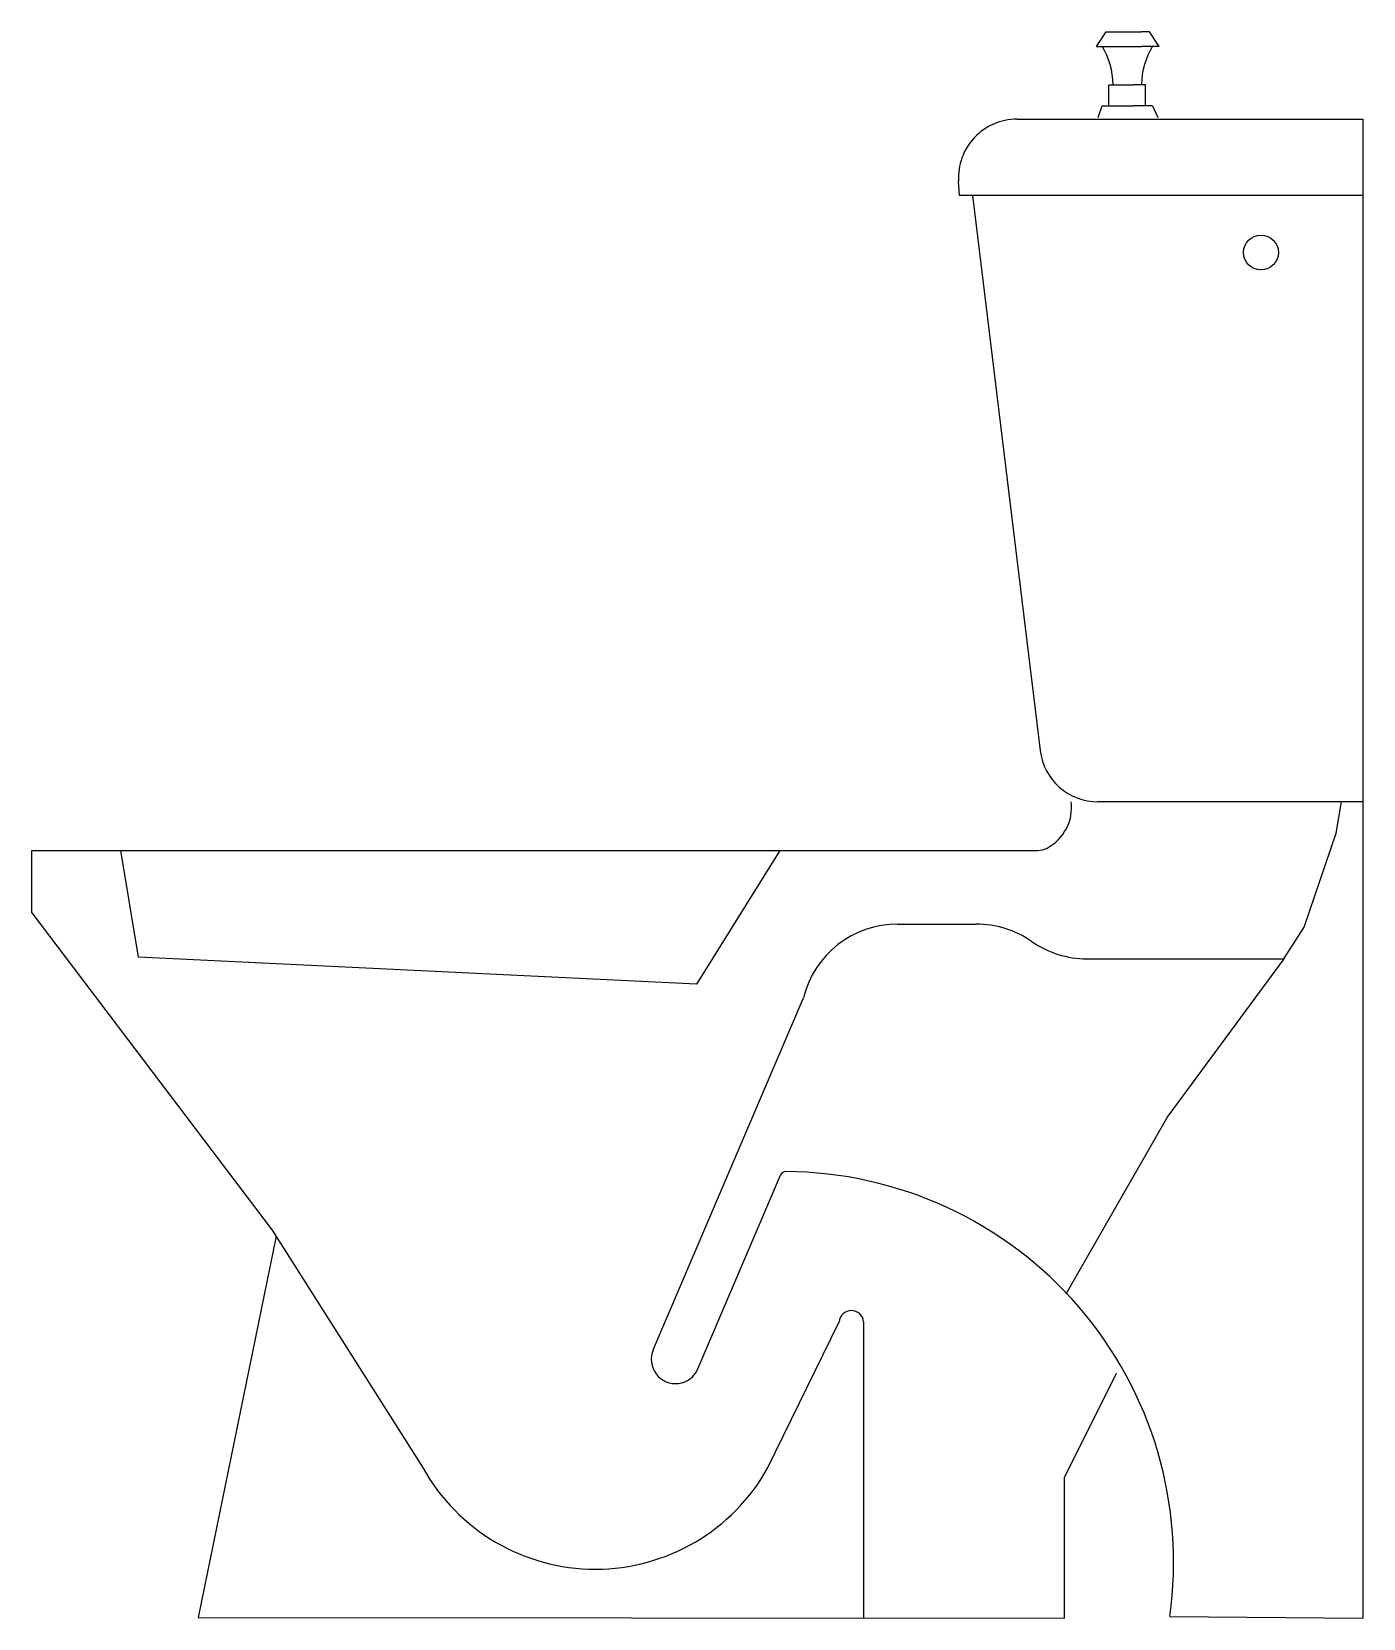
# Model space of a CAD drawing. Extents: x -68.5 to 0, y 0 to 81.6.
import ezdxf

# ---------------------------------------------------------------- set-up
doc = ezdxf.new("R2010")
doc.units = 0
doc.header["$LTSCALE"] = 5
doc.header["$MEASUREMENT"] = 0
doc.layers.get('0').update_dxf_attribs({"linetype": 'CONTINUOUS'})

msp = doc.modelspace()

# ---------------------------------------------------------------- linework, layer by layer
at = {"color": 0, "linetype": 'ByBlock'}
for p, q in [((-13.696, 80.855), (-13.207, 81.61)), ((-13.696, 80.855), (-11.39, 80.855)), ((-13.207, 81.61), (-11.39, 81.61)), ((-10.971, 81.61), (-11.39, 81.61)), ((-10.482, 80.855), (-11.39, 80.855)), ((-10.482, 80.855), (-10.971, 81.61)), ((-13.061, 77.793), (-13.061, 78.883)), ((-13.061, 78.883), (-11.803, 78.883)), ((-11.175, 78.883), (-11.803, 78.883)), ((-11.175, 77.793), (-11.175, 78.883)), ((-13.619, 77.205), (-13.41, 77.793)), ((-13.41, 77.793), (-11.803, 77.793)), ((-10.825, 77.793), (-11.803, 77.793)), ((-10.825, 77.793), (-10.546, 77.205)), ((-17.8, 77.108), (0.032, 77.108)), ((0, 77.108), (0, 0)), ((-20.748, 73.179), (-20.794, 73.923)), ((0.021, 73.179), (-20.748, 73.179)), ((-20.075, 73.179), (-16.601, 44.638)), ((0, 42), (-13.623, 42)), ((-1.359, 40.388), (-1.094, 42)), ((-3.004, 35.542), (-1.359, 40.388)), ((-68.5, 36.287), (-68.5, 39.5)), ((-68.5, 39.5), (-16.712, 39.5)), ((-63, 34), (-63.917, 39.5)), ((-30, 39.5), (-34.283, 32.61)), ((-68.5, 36.287), (-56.118, 19.956)), ((-23.932, 35.707), (-19.892, 35.707)), ((-4.061, 33.919), (-3.004, 35.542)), ((-34.283, 32.61), (-63, 34)), ((-14.186, 33.919), (-4.061, 33.919)), ((-4.061, 33.919), (-10.034, 25.827)), ((-36.512, 13.806), (-28.783, 31.919)), ((-10.034, 25.827), (-15.283, 16.676)), ((-34.213, 12.825), (-29.958, 22.795)), ((-55.924, 19.649), (-59.933, 0.037)), ((-56.118, 19.956), (-48.359, 7.717)), ((-30.623, 7.717), (-26.939, 15.249)), ((-25.685, 15.249), (-25.685, -0.003)), ((-15.339, 7.246), (-12.674, 12.613)), ((-15.339, -0.003), (-15.339, 7.246)), ((-59.933, 0.037), (-15.339, -0.003)), ((-9.93, 0.091), (0, 0))]:
    msp.add_line(p, q, dxfattribs=at)
msp.add_circle((-5.234, 70.254), 0.897, dxfattribs=at)
for centre, radius, start, end in [((-16.786, 78.83), 3.942, 0.84548, 31.15378), ((-7.441, 78.83), 3.942, 148.84622, 179.15452), ((-17.8, 74.108), 3, 90, 183.52887), ((-13.623, 45), 3, 186.93956, 270), ((-17.351, 41.711), 2.369, 297.81432, 7.01812), ((-16.712, 40.5), 1, 270, 297.81432), ((-23.932, 30.707), 5, 90, 165.96425), ((-19.892, 30.707), 5, 55.20723, 90), ((-14.186, 38.919), 5, 235.20723, 270), ((-29.682, 22.678), 0.3, 89.62098, 156.89199), ((-29.813, 2.898), 20.08, 351.96395, 89.62098), ((-26.312, 15.201), 0.629, 4.37363, 175.62637), ((-35.362, 13.316), 1.25, 156.89199, 336.89199), ((-39.491, 12.691), 10.167, 209.2852, 330.7148)]:
    msp.add_arc(centre, radius, start, end, dxfattribs=at)

doc.saveas('drawing.dxf')
